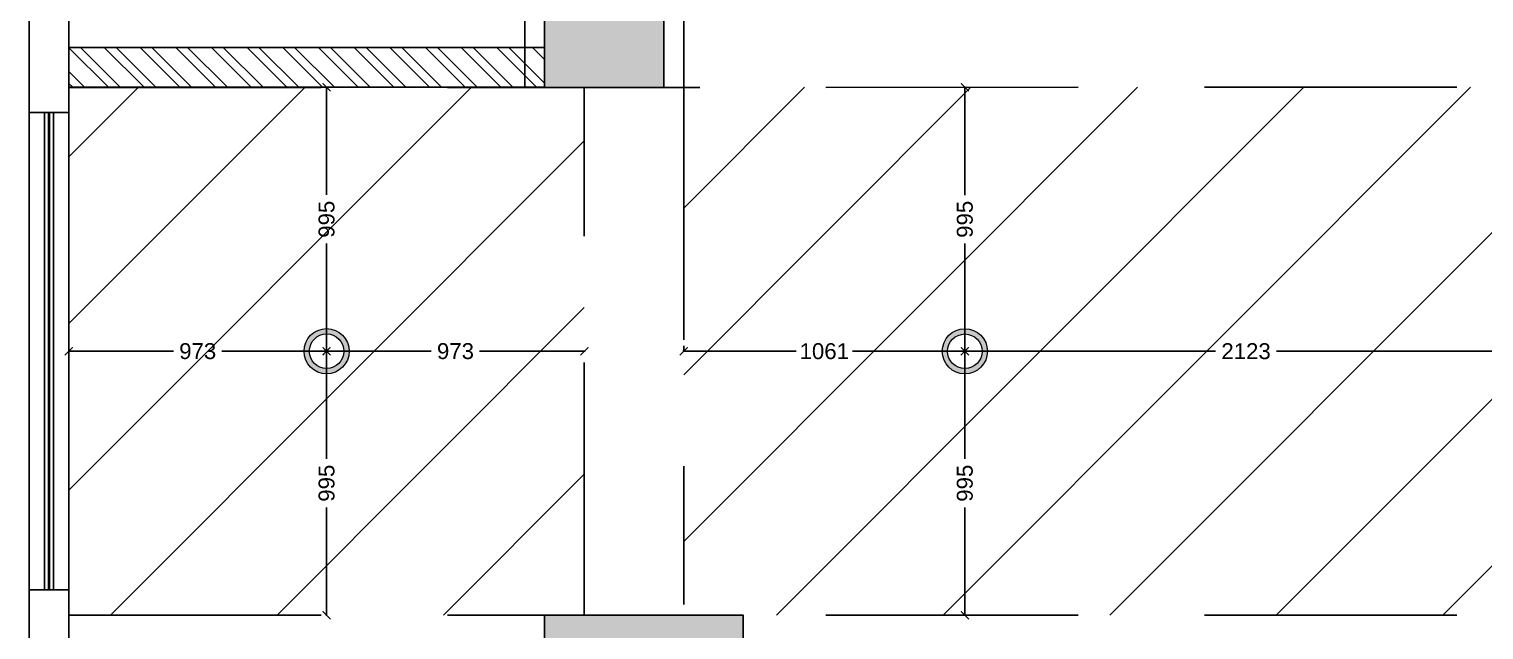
# Model space of a CAD drawing. Header units: millimetres. Extents: x 1464389 to 1998638, y -29162 to 256806.
# Drawn here: x 1707530 to 1713021, y 198878 to 201143 of the extents above; entities that cross this region are included whole.
import ezdxf

# ---------------------------------------------------------------- set-up
doc = ezdxf.new("R2010")
doc.units = ezdxf.units.MM
doc.header["$LTSCALE"] = 15
doc.header["$PDMODE"] = 35
doc.linetypes.add('HIDDEN', pattern=[9.525, 6.35, -3.175])
doc.layers.get('0').update_dxf_attribs({"lineweight": 5})
for name, color, linetype in [('A-WNDW', 4, 'Continuous'), ('COLUMN', 14, 'Continuous'), ('GFC Walls', 14, 'Continuous'), ('NEW WALL', 5, 'Continuous'), ('S-beamline-7', 8, 'HIDDEN'), ('S-col-3', 3, 'Continuous'), ('S-rcshd-252', 252, 'Continuous')]:
    doc.layers.add(name, color=color, linetype=linetype)
doc.layers.add('dimension', color=1, linetype='Continuous', lineweight=25)
doc.layers.add('ledge wall line', color=252, linetype='Continuous', lineweight=13)
doc.styles.add('ARIAL', font='arial.ttf')
doc.dimstyles.new('SC-25', dxfattribs={"dimtxt": 60, "dimasz": 30, "dimexe": 0, "dimexo": 0, "dimgap": 25, "dimtad": 0, "dimdec": 0, "dimzin": 0, "dimdsep": 46, "dimtxsty": 'ARIAL', "dimblk": 'ARCHTICK', "dimcen": 0.09, "dimdle": 3, "dimclrd": 251, "dimclre": 251, "dimclrt": 1, "dimadec": 0, "dimazin": 0, "dimtfac": 1, "dimtdec": 0, "dimtofl": 0, "dimtmove": 0, "dimatfit": 2, "dimfxl": 100, "dimtolj": 1, "dimtzin": 0, "dimarcsym": 0})

# ---------------------------------------------------------------- blocks, each defined once
blk = doc.blocks.new('C')
at = {"layer": 'S-rcshd-252'}
h = blk.add_hatch(color=1, dxfattribs=at)
h.dxf.hatch_style = 1
h.paths.add_polyline_path([(2188410.8, 910773.9), (2187960.8, 910773.9), (2187960.8, 909873.9), (2188260.8, 909873.9), (2188410.8, 909873.9)])
h.paths.add_polyline_path([(2188410.8, 899640.6), (2188260.8, 899640.6), (2187960.8, 899640.6), (2187960.8, 898740.6), (2188410.8, 898740.6)])
h.paths.add_polyline_path([(2188710.8, 896750.2), (2187960.8, 896750.2), (2187960.8, 896550.3), (2188710.8, 896550.3)])
h.paths.add_polyline_path([(2193256.1, 899640.7), (2192781.1, 899640.7), (2192781.1, 898685.7), (2193256.1, 898685.7)])
h.paths.add_polyline_path([(2193196.1, 896750.3), (2193134.9, 896750.3), (2193134.9, 896550.3), (2193196.1, 896550.3)])
h.paths.add_polyline_path([(2193346.1, 896613.9), (2193196.1, 896613.9), (2193196.1, 896550.3), (2193346.1, 896550.3)])
h.paths.add_polyline_path([(2193736.1, 896750.3), (2193196.1, 896750.3), (2193196.1, 896613.9), (2193736.1, 896613.9)])
h.paths.add_polyline_path([(2193886.1, 896613.9), (2193736.1, 896613.9), (2193346.1, 896613.9), (2193346.1, 896550.3), (2193886.1, 896550.3)])
h.paths.add_polyline_path([(2193886.1, 896750.3), (2193736.1, 896750.3), (2193736.1, 896613.9), (2193886.1, 896613.9)])
h.paths.add_polyline_path([(2198475.1, 899035.7), (2198000.1, 899035.7), (2198000.1, 898722.4), (2198475.1, 898720.3)])
h.paths.add_polyline_path([(2198475.1, 899650.7), (2198000.1, 899650.7), (2198000.1, 899035.7), (2198475.1, 899035.7)])
h.paths.add_polyline_path([(2203030.1, 897189.7), (2202880.1, 897189.7), (2202880.1, 896750.3), (2203030.1, 896750.3)])
h.paths.add_polyline_path([(2203145.1, 897189.7), (2203030.1, 897189.7), (2203030.1, 896750.3), (2203145.1, 896750.3)])
h.paths.add_polyline_path([(2203145.1, 896750.3), (2203030.1, 896750.3), (2203030.1, 896550.3), (2203145.1, 896550.3)])
h.paths.add_polyline_path([(2203030.1, 896750.3), (2202880.1, 896750.3), (2202880.1, 896550.3), (2203030.1, 896550.3)])
h.paths.add_polyline_path([(2203030.1, 896550.3), (2202880.1, 896550.3), (2202880.1, 896519.7), (2203030.1, 896519.7)])
h.paths.add_polyline_path([(2203145.1, 896550.3), (2203030.1, 896550.3), (2203030.1, 896519.7), (2203145.1, 896519.7)])
h.paths.add_polyline_path([(2208039.1, 896750.3), (2207774.1, 896750.3), (2207774.1, 896550.3), (2208039.1, 896550.3)])
h.paths.add_polyline_path([(2208039.1, 897189.7), (2207774.1, 897189.7), (2207774.1, 896750.3), (2208039.1, 896750.3)])
h.paths.add_polyline_path([(2208039.1, 896550.3), (2207774.1, 896550.3), (2207774.1, 896519.7), (2208039.1, 896519.7)])
h.paths.add_polyline_path([(2208039.1, 901490.7), (2207774.1, 901490.7), (2207774.1, 900690.7), (2208039.1, 900690.7)])
h.paths.add_polyline_path([(2208039.1, 905637.7), (2207694.1, 905637.7), (2207694.1, 904837.7), (2208039.1, 904837.7)])
h.paths.add_polyline_path([(2208039.1, 909711.8), (2207694.1, 909711.7), (2207694.1, 908911.8), (2208039.1, 908911.8)])
h.paths.add_polyline_path([(2203059.9, 910773.9), (2202609.9, 910773.9), (2202609.9, 909873.9), (2203059.9, 909873.9)])
h.paths.add_polyline_path([(2198475.1, 910773.9), (2198025.1, 910773.9), (2198025.1, 909873.9), (2198475.1, 909873.9)])
h.paths.add_polyline_path([(2193259.9, 910773.9), (2192809.9, 910773.9), (2192809.9, 909873.9), (2193259.9, 909873.9)])
at = {"layer": 'S-col-3', "color": 1, "lineweight": -3, "ltscale": 0.15}
blk.add_lwpolyline([(2187960.8, 898740.6), (2188410.8, 898740.6), (2188410.8, 899640.6), (2187960.8, 899640.6)], close=True, dxfattribs=at)
blk = doc.blocks.new('3rd floor beam')
at = {"layer": 'S-beamline-7', "ltscale": 10}
blk.add_line((2184095, 736197), (2184095, 738187.5), dxfattribs=at)
at = {"layer": 'S-beamline-7', "color": 9, "ltscale": 10, "true_color": 0xc7c8ca}
for points in [[(2183870, 738187.3), (2183870, 751922.7)], [(2184470, 751922.7), (2184470, 738187.3)], [(2182149.3, 738187.2), (2188765.3, 738187.4)], [(2184470.1, 738187.4), (2184470.1, 736237.4)], [(2182149.3, 736197), (2205665.3, 736197)]]:
    blk.add_lwpolyline(points, dxfattribs=at)
blk = doc.blocks.new('outer wall')
at = {"layer": 'A-WNDW', "ltscale": 0.5}
for points in [[(874917.1, -159905.1), (874917, -158105), (875066.8, -158105.3), (875067, -159905.4)], [(874975.2, -158105.1), (874975.3, -159905.2), (875008.8, -159905.3), (875008.6, -158105.2)]]:
    blk.add_lwpolyline(points, close=True, dxfattribs=at)
at = {"layer": 'A-WNDW', "ltscale": 0.5, "const_width": 9.41}
blk.add_lwpolyline([(874991.9, -158105.2), (874992, -159905.3)], dxfattribs=at)
at = {"layer": 'GFC Walls'}
for p, q in [((875066.9, -158105.3), (875066.9, -155840)), ((874916.9, -159905.4), (874916.9, -160935.9)), ((875066.9, -160785.9), (875066.9, -159905.4))]:
    blk.add_line(p, q, dxfattribs=at)
blk.add_lwpolyline([(874917, -158105), (874916.9, -156650), (874916.9, -155840)], dxfattribs=at)
blk = doc.blocks.new('INTRNAL WALLS')
at = {"layer": 'ledge wall line'}
h = blk.add_hatch(dxfattribs=at)
h.set_pattern_fill('ANSI32', color=256, scale=10, angle=90)
h.paths.add_polyline_path([(881832.9, -153970.1), (884112.1, -153970.1), (884112.1, -153820.1), (881682.9, -153820.1), (881682.9, -157110.1), (881832.9, -157110.1)])
h.paths.add_polyline_path([(882311.7, -149582.3), (883965, -149582.3), (883964.8, -149432.3), (881861.7, -149432.3), (881861.7, -147926.9), (881711.7, -147926.9), (881711.7, -149582.3), (882161.7, -149582.3), (882161.7, -152470.1), (881711.7, -152470.1), (881711.7, -152620.1), (883962.1, -152620.1), (883962.1, -152820.1), (884112.1, -152820.1), (884112.1, -152470.1), (882311.7, -152470.1)])
h.paths.add_polyline_path([(880482.9, -151120.1), (875066.9, -151120.1), (875066.9, -151270.1), (876949.9, -151270.1), (876949.9, -152620.1), (877891.2, -152620.1), (877891.2, -152470.1), (877099.9, -152470.1), (877099.9, -151270.1), (878641.4, -151270.1), (878641.4, -152620.1), (878787.5, -152620.1), (878787.5, -151270.1), (878932.9, -151270.1), (880332.9, -151270.1), (880332.9, -152470.1), (879537.7, -152470.1), (879537.7, -152620.1), (880332.9, -152620.1), (880332.9, -152910.7), (880482.9, -152910.7)])
h.paths.add_polyline_path([(880482.9, -148960.9), (880482.9, -147926.9), (880332.9, -147926.9), (880332.9, -148960.9), (874916.9, -148960.9), (874916.9, -149110.9), (880332.9, -149110.9), (880332.9, -150220.1), (880482.9, -150220.1)])
h.paths.add_polyline_path([(880482.9, -146876.9), (877312.6, -146876.9), (877312.6, -144170.9), (880332.9, -144645.5), (880332.9, -145976.9), (880482.9, -145976.9), (880482.9, -144517.2), (876790.9, -143937), (876790.9, -143774.9), (876640.9, -143774.9), (876640.9, -144065.3), (877162.6, -144147.3), (877162.6, -146876.9), (875066.9, -146876.9), (875066.9, -147026.9), (880482.9, -147026.9)])
h.paths.add_polyline_path([(884112.1, -145078.1), (881711.7, -144708.4), (881711.7, -145076.9), (881861.7, -145076.9), (881861.7, -144883.2), (883962.1, -145206.8), (883962.1, -146876.9), (881711.7, -146876.9), (881711.7, -147026.9), (883962.1, -147026.9), (883967.2, -151569.4), (884117.2, -151569.4)])
h.paths.add_polyline_path([(886926.9, -144297.6), (886776.9, -144274.5), (886776.9, -148282.3), (884114.6, -148282.3), (884114.7, -148432.3), (886926.9, -148432.3)])
h.paths.add_polyline_path([(889910.9, -149432.3), (889910.9, -144757.5), (889760.9, -144734.2), (889760.9, -149432.3), (886221.1, -149432.3), (886221.1, -149582.3), (889760.9, -149582.3), (889760.9, -155900.1), (889910.9, -155900.1)])
h.paths.add_polyline_path([(881637.9, -158065.1), (881682.9, -158065.1), (881682.9, -157965.1), (881537.9, -157965.1), (881537.9, -159250.4), (881637.9, -159250.4)])
h.paths.add_polyline_path([(882036.8, -160000.4), (881537.9, -160000.4), (881537.9, -160100.4), (882036.8, -160100.4)])
h.paths.add_polyline_path([(884112.1, -154870.1), (883962.1, -154870.1), (883962.1, -157860.1), (884112.1, -157860.1)])
h.paths.add_polyline_path([(880782.9, -155840), (880482.9, -155840), (880482.9, -153810.7), (878182.9, -153810.7), (878182.9, -153970.1), (880332.9, -153970.1), (880332.9, -155840), (878332.9, -155840), (878332.9, -154720.1), (878182.9, -154720.1), (878182.9, -155840), (877312.6, -155840), (877162.6, -155840), (877162.6, -157110.2), (877312.6, -157110.2), (877312.6, -155990), (880783, -155987.3)])
h.paths.add_polyline_path([(876412.6, -155840), (875066.9, -155840), (875066.9, -155990), (876412.6, -155990)])
h.paths.add_polyline_path([(876862.6, -157860), (875066.9, -157860), (875066.9, -158010), (876862.6, -158010)])
h.paths.add_polyline_path([(876791.2, -142736.2), (876640.9, -142713.9), (876640.9, -142875.9), (876791.2, -142875.9)])
h.paths.add_polyline_path([(884112.1, -143864.2), (883962.1, -143840.9), (883962.1, -144155.2), (884112.1, -144155.2)])
at = {"layer": 'NEW WALL'}
blk.add_lwpolyline([(875066.9, -157860), (876862.6, -157860), (876862.6, -158010), (875066.9, -158010)], close=True, dxfattribs=at)
blk = doc.blocks.new('Hanging light')
h = blk.add_hatch(color=30)
h.dxf.hatch_style = 1
h.set_gradient(color1=(242, 103, 34), color2=(255, 255, 0), name='CYLINDER')
h.paths.add_polyline_path([(163326.4, 34665.3, 1), (163155.9, 34665.3, 1)])
h.paths.add_polyline_path([(163175.9, 34665.3, -1), (163306.4, 34665.3, -1)], flags=16)
at = {"color": 3}
for radius in [85.2, 65.2]:
    blk.add_circle((163241.2, 34665.3), radius, dxfattribs=at)
blk = doc.blocks.new('_ArchTick')
at = {"color": 0, "linetype": 'ByBlock', "const_width": 0.15}
blk.add_lwpolyline([(-0.5, -0.5), (0.5, 0.5)], dxfattribs=at)
blk = doc.blocks.new('*D885')
at = {"layer": 'Defpoints', "color": 0, "ltscale": 0.25, "transparency": 16777216}
for p in [(1708653.2, 199928.8), (1709626, 199928.8), (1709626, 199928.8)]:
    blk.add_point(p, dxfattribs=at)
at = {"layer": 'dimension', "color": 251, "lineweight": -2, "ltscale": 0.25, "transparency": 16777216}
for p, q in [((1708650.2, 199928.8), (1709048.3, 199928.8)), ((1709629, 199928.8), (1709230.9, 199928.8))]:
    blk.add_line(p, q, dxfattribs=at)
at = {"layer": 'dimension', "color": 251, "lineweight": -2, "ltscale": 0.25, "transparency": 16777216, "xscale": 30, "yscale": 30, "zscale": 30, "rotation": 180}
blk.add_blockref('_ArchTick', (1708653.2, 199928.8), dxfattribs=at)
at = {"layer": 'dimension', "color": 251, "lineweight": -2, "ltscale": 0.25, "transparency": 16777216, "xscale": 30, "yscale": 30, "zscale": 30}
blk.add_blockref('_ArchTick', (1709626, 199928.8), dxfattribs=at)
at = {"layer": 'dimension', "color": 1, "ltscale": 0.25, "transparency": 16777216, "insert": (1709139.6, 199928.8), "char_height": 60, "attachment_point": 5, "style": 'ARIAL'}
blk.add_mtext('\\A1;973', dxfattribs=at)
blk = doc.blocks.new('*D886')
at = {"layer": 'Defpoints', "color": 0, "ltscale": 0.25, "transparency": 16777216}
for p in [(1707680.3, 199928.8), (1707680.3, 199928.8), (1708653.2, 199928.8)]:
    blk.add_point(p, dxfattribs=at)
at = {"layer": 'dimension', "color": 251, "lineweight": -2, "ltscale": 0.25, "transparency": 16777216}
for p, q in [((1707677.3, 199928.8), (1708075.5, 199928.8)), ((1708656.2, 199928.8), (1708258, 199928.8))]:
    blk.add_line(p, q, dxfattribs=at)
at = {"layer": 'dimension', "color": 251, "lineweight": -2, "ltscale": 0.25, "transparency": 16777216, "xscale": 30, "yscale": 30, "zscale": 30, "rotation": 180}
blk.add_blockref('_ArchTick', (1707680.3, 199928.8), dxfattribs=at)
at = {"layer": 'dimension', "color": 251, "lineweight": -2, "ltscale": 0.25, "transparency": 16777216, "xscale": 30, "yscale": 30, "zscale": 30}
blk.add_blockref('_ArchTick', (1708653.2, 199928.8), dxfattribs=at)
at = {"layer": 'dimension', "color": 1, "ltscale": 0.25, "transparency": 16777216, "insert": (1708166.8, 199928.8), "char_height": 60, "attachment_point": 5, "style": 'ARIAL'}
blk.add_mtext('\\A1;973', dxfattribs=at)
blk = doc.blocks.new('*D887')
at = {"layer": 'Defpoints', "color": 0, "ltscale": 0.25, "transparency": 16777216}
for p in [(1708653.2, 200924), (1708653.2, 200924), (1708653.2, 199928.8)]:
    blk.add_point(p, dxfattribs=at)
at = {"layer": 'dimension', "color": 251, "lineweight": -2, "ltscale": 0.25, "transparency": 16777216}
for p, q in [((1708653.2, 200927), (1708653.2, 200517.9)), ((1708653.2, 200924), (1708653.2, 200924)), ((1708653.2, 199925.8), (1708653.2, 200334.9)), ((1708653.2, 199928.8), (1708653.2, 199928.8))]:
    blk.add_line(p, q, dxfattribs=at)
at = {"layer": 'dimension', "color": 251, "lineweight": -2, "ltscale": 0.25, "transparency": 16777216, "xscale": 30, "yscale": 30, "zscale": 30}
for p, rotation in [((1708653.2, 200924), 90), ((1708653.2, 199928.8), 270)]:
    blk.add_blockref('_ArchTick', p, dxfattribs=dict(at, rotation=rotation))
at = {"layer": 'dimension', "color": 1, "ltscale": 0.25, "transparency": 16777216, "insert": (1708653.2, 200426.4), "char_height": 60, "attachment_point": 5, "rotation": 90, "style": 'ARIAL'}
blk.add_mtext('\\A1;995', dxfattribs=at)
blk = doc.blocks.new('*D888')
at = {"layer": 'Defpoints', "color": 0, "ltscale": 0.25, "transparency": 16777216}
for p in [(1708653.2, 199928.8), (1708653.2, 198933.5), (1708653.2, 198933.5)]:
    blk.add_point(p, dxfattribs=at)
at = {"layer": 'dimension', "color": 251, "lineweight": -2, "ltscale": 0.25, "transparency": 16777216}
for p, q in [((1708653.2, 199931.8), (1708653.2, 199522.7)), ((1708653.2, 199928.8), (1708653.2, 199928.8)), ((1708653.2, 198930.5), (1708653.2, 199339.6)), ((1708653.2, 198933.5), (1708653.2, 198933.5))]:
    blk.add_line(p, q, dxfattribs=at)
at = {"layer": 'dimension', "color": 251, "lineweight": -2, "ltscale": 0.25, "transparency": 16777216, "xscale": 30, "yscale": 30, "zscale": 30}
for p, rotation in [((1708653.2, 199928.8), 90), ((1708653.2, 198933.5), 270)]:
    blk.add_blockref('_ArchTick', p, dxfattribs=dict(at, rotation=rotation))
at = {"layer": 'dimension', "color": 1, "ltscale": 0.25, "transparency": 16777216, "insert": (1708653.2, 199431.1), "char_height": 60, "attachment_point": 5, "rotation": 90, "style": 'ARIAL'}
blk.add_mtext('\\A1;995', dxfattribs=at)
blk = doc.blocks.new('*D889')
at = {"layer": 'Defpoints', "color": 0, "ltscale": 0.25, "transparency": 16777216}
for p in [(1710001, 199948.9), (1710001, 199928.6), (1711062.3, 199928.6)]:
    blk.add_point(p, dxfattribs=at)
at = {"layer": 'dimension', "color": 251, "lineweight": -2, "ltscale": 0.25, "transparency": 16777216}
for p, q in [((1709998, 199928.6), (1710425.7, 199928.6)), ((1710001, 199948.9), (1710001, 199928.6)), ((1711065.3, 199928.6), (1710637.7, 199928.6))]:
    blk.add_line(p, q, dxfattribs=at)
at = {"layer": 'dimension', "color": 251, "lineweight": -2, "ltscale": 0.25, "transparency": 16777216, "xscale": 30, "yscale": 30, "zscale": 30, "rotation": 180}
blk.add_blockref('_ArchTick', (1710001, 199928.6), dxfattribs=at)
at = {"layer": 'dimension', "color": 251, "lineweight": -2, "ltscale": 0.25, "transparency": 16777216, "xscale": 30, "yscale": 30, "zscale": 30}
blk.add_blockref('_ArchTick', (1711062.3, 199928.6), dxfattribs=at)
at = {"layer": 'dimension', "color": 1, "ltscale": 0.25, "transparency": 16777216, "insert": (1710531.7, 199928.6), "char_height": 60, "attachment_point": 5, "style": 'ARIAL'}
blk.add_mtext('\\A1;1061', dxfattribs=at)
blk = doc.blocks.new('*D901')
at = {"layer": 'Defpoints', "color": 0, "ltscale": 0.25, "transparency": 16777216}
for p in [(1711062.3, 199928.6), (1713185, 199928.6), (1713185, 199928.3)]:
    blk.add_point(p, dxfattribs=at)
at = {"layer": 'dimension', "color": 251, "lineweight": -2, "ltscale": 0.25, "transparency": 16777216}
for p, q in [((1711059.3, 199928.6), (1712008.5, 199928.6)), ((1713188, 199928.6), (1712238.7, 199928.6)), ((1713185, 199928.3), (1713185, 199928.6))]:
    blk.add_line(p, q, dxfattribs=at)
at = {"layer": 'dimension', "color": 251, "lineweight": -2, "ltscale": 0.25, "transparency": 16777216, "xscale": 30, "yscale": 30, "zscale": 30, "rotation": 180}
blk.add_blockref('_ArchTick', (1711062.3, 199928.6), dxfattribs=at)
at = {"layer": 'dimension', "color": 251, "lineweight": -2, "ltscale": 0.25, "transparency": 16777216, "xscale": 30, "yscale": 30, "zscale": 30}
blk.add_blockref('_ArchTick', (1713185, 199928.6), dxfattribs=at)
at = {"layer": 'dimension', "color": 1, "ltscale": 0.25, "transparency": 16777216, "insert": (1712123.6, 199928.6), "char_height": 60, "attachment_point": 5, "style": 'ARIAL'}
blk.add_mtext('\\A1;2123', dxfattribs=at)
blk = doc.blocks.new('*D903')
at = {"layer": 'Defpoints', "color": 0, "ltscale": 0.25, "transparency": 16777216}
for p in [(1711062.3, 200923.8), (1711062.3, 200923.8), (1711062.3, 199928.6)]:
    blk.add_point(p, dxfattribs=at)
at = {"layer": 'dimension', "color": 251, "lineweight": -2, "ltscale": 0.25, "transparency": 16777216}
for p, q in [((1711062.3, 200926.8), (1711062.3, 200517.7)), ((1711062.3, 200923.8), (1711062.3, 200923.8)), ((1711062.3, 199925.6), (1711062.3, 200334.7)), ((1711062.3, 199928.6), (1711062.3, 199928.6))]:
    blk.add_line(p, q, dxfattribs=at)
at = {"layer": 'dimension', "color": 251, "lineweight": -2, "ltscale": 0.25, "transparency": 16777216, "xscale": 30, "yscale": 30, "zscale": 30}
for p, rotation in [((1711062.3, 200923.8), 90), ((1711062.3, 199928.6), 270)]:
    blk.add_blockref('_ArchTick', p, dxfattribs=dict(at, rotation=rotation))
at = {"layer": 'dimension', "color": 1, "ltscale": 0.25, "transparency": 16777216, "insert": (1711062.3, 200426.2), "char_height": 60, "attachment_point": 5, "rotation": 90, "style": 'ARIAL'}
blk.add_mtext('\\A1;995', dxfattribs=at)
blk = doc.blocks.new('*D904')
at = {"layer": 'Defpoints', "color": 0, "ltscale": 0.25, "transparency": 16777216}
for p in [(1711062.3, 199928.6), (1711062.3, 198933.5), (1711062.3, 198933.5)]:
    blk.add_point(p, dxfattribs=at)
at = {"layer": 'dimension', "color": 251, "lineweight": -2, "ltscale": 0.25, "transparency": 16777216}
for p, q in [((1711062.3, 199931.6), (1711062.3, 199522.6)), ((1711062.3, 199928.6), (1711062.3, 199928.6)), ((1711062.3, 198930.5), (1711062.3, 199339.6)), ((1711062.3, 198933.5), (1711062.3, 198933.5))]:
    blk.add_line(p, q, dxfattribs=at)
at = {"layer": 'dimension', "color": 251, "lineweight": -2, "ltscale": 0.25, "transparency": 16777216, "xscale": 30, "yscale": 30, "zscale": 30}
for p, rotation in [((1711062.3, 199928.6), 90), ((1711062.3, 198933.5), 270)]:
    blk.add_blockref('_ArchTick', p, dxfattribs=dict(at, rotation=rotation))
at = {"layer": 'dimension', "color": 1, "ltscale": 0.25, "transparency": 16777216, "insert": (1711062.3, 199431.1), "char_height": 60, "attachment_point": 5, "rotation": 90, "style": 'ARIAL'}
blk.add_mtext('\\A1;995', dxfattribs=at)

msp = doc.modelspace()

# ---------------------------------------------------------------- hatches: boundary and pattern name
at = {"true_color": 0x636466}
h = msp.add_hatch(dxfattribs=at)
h.set_pattern_fill('ANSI31', color=251, scale=140)
h.set_pattern_definition([(45, (882263.97, 177990.95), (-314.30896, 314.30896), [])])
h.paths.add_polyline_path([(1714711.3, 198637.1), (1714711.3, 198692.1), (1714711.3, 198733.5), (1710226, 198733.5), (1710226, 198733.4), (1709476, 198733.4), (1707680.3, 198733.5), (1707680.3, 198148.1), (1708330.3, 198148.1), (1708330.3, 197648.1), (1714711.3, 197648.1), (1714711.3, 197733.1)])
h.paths.add_polyline_path([(1714151.3, 200923.9), (1710001, 200923.8), (1710001, 198973.9), (1710001, 198933.5), (1714151.3, 198933.5), (1714151.3, 198983.5)])
h.paths.add_polyline_path([(1709626, 200923.8), (1707680.3, 200923.7), (1707680.3, 198933.5), (1709626, 198933.5)])

# ---------------------------------------------------------------- linework, layer by layer
at = {"layer": 'COLUMN', "color": 240, "true_color": 0xed1f24}
for points in [[(1709476, 200923.8), (1709926, 200923.8), (1709926, 201823.8), (1709476, 201823.8)], [(1710226, 198733.4), (1710226, 198933.4), (1709476, 198933.4), (1709476, 198733.4)]]:
    msp.add_lwpolyline(points, close=True, dxfattribs=at)

# ---------------------------------------------------------------- block references
for name, p in [('outer wall', (832613.4, 358934)), ('INTRNAL WALLS', (832613.4, 358934)), ('Hanging light', (1545412, 165263.4)), ('Hanging light', (1547821.1, 165263.3))]:
    msp.add_blockref(name, p)
for name, p in [('3rd floor beam', (-474469, -537263.5)), ('C', (-478484.8, -697816.8))]:
    msp.add_blockref(name, p, dxfattribs=at)

# ---------------------------------------------------------------- dimensions: what is measured, and where the dimension line sits
at = {"layer": 'dimension', "ltscale": 0.25}
for base, p1, p2, picture, middle in [((1708653.2, 200924), (1708653.2, 199928.8), (1708653.2, 200924), '*D887', (1708653.2, 200426.4)), ((1711062.3, 200923.8), (1711062.3, 199928.6), (1711062.3, 200923.8), '*D903', (1711062.3, 200426.2)), ((1708653.2, 198933.5), (1708653.2, 199928.8), (1708653.2, 198933.5), '*D888', (1708653.2, 199431.1)), ((1711062.3, 198933.5), (1711062.3, 199928.6), (1711062.3, 198933.5), '*D904', (1711062.3, 199431.1))]:
    dim = msp.add_linear_dim(base=base, p1=p1, p2=p2, angle=90, dimstyle='SC-25', dxfattribs=at)
    dim.commit()
    dim.dimension.update_dxf_attribs({"geometry": picture, "text_midpoint": middle})
for base, p1, p2, picture, middle in [((1707680.3, 199928.8), (1708653.2, 199928.8), (1707680.3, 199928.8), '*D886', (1708166.8, 199928.8)), ((1709626, 199928.8), (1708653.2, 199928.8), (1709626, 199928.8), '*D885', (1709139.6, 199928.8)), ((1710001, 199928.6), (1711062.3, 199928.6), (1710001, 199948.9), '*D889', (1710531.7, 199928.6)), ((1713185, 199928.6), (1711062.3, 199928.6), (1713185, 199928.3), '*D901', (1712123.6, 199928.6))]:
    dim = msp.add_linear_dim(base=base, p1=p1, p2=p2, dimstyle='SC-25', dxfattribs=at)
    dim.commit()
    dim.dimension.update_dxf_attribs({"geometry": picture, "text_midpoint": middle})

doc.saveas('drawing.dxf')
